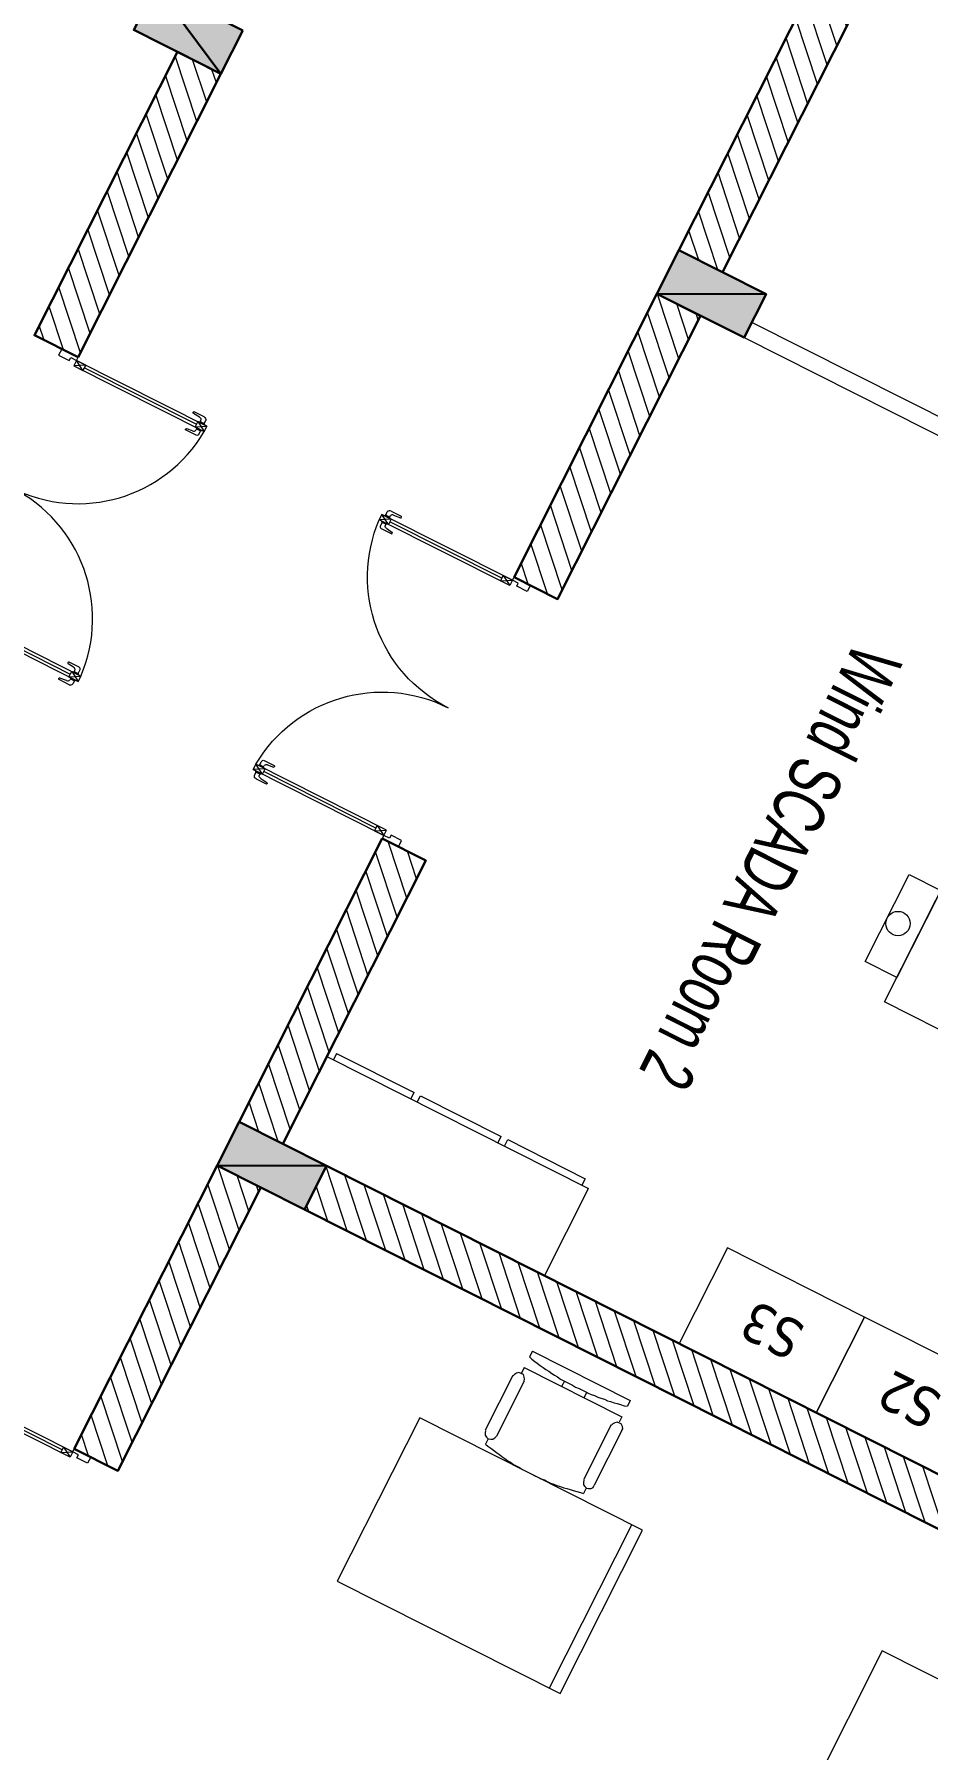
# Model space of a CAD drawing. Header units: metres. Extents: x 0 to 547597, y 0 to 1844684.
# Drawn here: x 543406.33 to 543409.99, y 1844533.73 to 1844540.76 of the extents above; entities that cross this region are included whole.
import ezdxf
from ezdxf.enums import TextEntityAlignment as Align

# ---------------------------------------------------------------- set-up
doc = ezdxf.new("R2010")
doc.units = ezdxf.units.M
doc.linetypes.add('CONTINOUS', pattern=[0])
doc.layers.add('0_khong_in', color=5, linetype='Continuous', plot=False)
for name, color, linetype in [('5_Thep', 4, 'Continuous'), ('Noi_that', 7, 'Continuous'), ('TB220kVhientai', 7, 'Continuous'), ('VAT LIEU BTCT', 1, 'Continuous')]:
    doc.layers.add(name, color=color, linetype=linetype)
for name, color, linetype, lineweight in [('A-Door', 35, 'Continuous', 9), ('A-Hatch', 8, 'Continuous', 5), ('A-Sect-Conc', 1, 'Continuous', 30), ('A-Wall', 3, 'Continuous', 30), ('Net 015', 3, 'Continuous', 15), ('Tam HPL', 30, 'Continuous', 15), ('TEXT_Phong', 12, 'Continuous', 20), ('TEXT_tu_bang', 12, 'Continuous', 20)]:
    doc.layers.add(name, color=color, linetype=linetype, lineweight=lineweight)
doc.styles.add('cuong DAC', font='hoatbif.shx', dxfattribs={"width": 0.7})
doc.styles.add('Tahoma-R', font='TAHOMA.TTF')
pattern_1 = [(225, (-1437987.293548927, -764939.3772551655), (44.19417382415921, -44.19417382415923), [])]

# ---------------------------------------------------------------- blocks, each defined once
blk = doc.blocks.new('col200x400')
at = {"layer": 'A-Sect-Conc'}
h = blk.add_hatch(color=256, dxfattribs=at)
h.dxf.hatch_style = 1
h.paths.add_polyline_path([(-100, -200), (100, -200), (100, 200), (-100, 200)])
blk.add_line((-100, 200), (100, -200), dxfattribs=at)
blk.add_lwpolyline([(-100, -200), (100, -200), (100, 200), (-100, 200)], close=True, dxfattribs=at)
blk = doc.blocks.new('CUA DI 1600')
for p, q in [((-0.1976470588238044, 8.616359630497755), (-0.1976470588238044, 8.006754872520105)), ((0.1297931611784406, 8.785350262088969), (-0.0611764705886344, 8.785350262088969)), ((0.1297931611784406, 8.54365616175096), (0.04705882352891422, 8.54365616175096)), ((0.1297931611784406, 8.54365616175096), (0.1297931611784406, 8.785350262088969)), ((0.1882352941174759, 0.9999999999997726), (0.1882352941179306, 8.983235028636727)), ((0.1882352941179306, 8.983235028636727), (0.5176470588233997, 8.983235028636727)), ((0.1882352941179306, 8.983235028636727), (0.5176470588233997, 8.983235028636727)), ((0.1882352941179306, 8.418529146283845), (0.5176470588233997, 8.983235028636727)), ((0.5176470588233997, 8.418529146283845), (0.1882352941179306, 8.983235028636727)), ((0.1882352941179306, 8.983235028636727), (0.1882352941179306, 8.418529146283845)), ((0.5176470588233997, 8.983235028636727), (0.1882352941179306, 8.983235028636727)), ((0.5176470588229449, 0.9999999999997726), (0.5176470588233997, 8.983235028636727)), ((0.5176470588233997, 8.418529146283845), (0.5176470588233997, 8.983235028636727)), ((0.5760891917624349, 8.54365616175096), (0.5760891917624349, 8.785350262088969)), ((0.5760891917624349, 8.785350262088969), (0.7670588235289415, 8.785350262088969)), ((0.5760891917624349, 8.54365616175096), (0.6588235294115066, 8.54365616175096)), ((0.9035294117641115, 8.675183159909693), (0.9035294117641115, 8.065578401932044)), ((15.09647058823134, 8.675183159909693), (15.09647058823134, 8.065578401932044)), ((15.42391080823302, 8.785350262088969), (15.23294117646651, 8.785350262088969)), ((15.42391080823302, 8.54365616175096), (15.34117647058395, 8.54365616175096)), ((15.42391080823302, 8.54365616175096), (15.42391080823302, 8.785350262088969)), ((15.48235294117251, 0.9999999999997726), (15.48235294117205, 8.983235028636727)), ((15.81176470587752, 8.983235028636727), (15.48235294117205, 8.983235028636727)), ((15.81176470587752, 8.983235028636727), (15.48235294117205, 8.983235028636727)), ((15.81176470587752, 8.418529146283845), (15.48235294117205, 8.983235028636727)), ((15.48235294117205, 8.418529146283845), (15.81176470587752, 8.983235028636727)), ((15.48235294117205, 8.983235028636727), (15.81176470587752, 8.983235028636727)), ((15.48235294117205, 8.418529146283845), (15.48235294117205, 8.983235028636727)), ((15.81176470587798, 0.9999999999997726), (15.81176470587752, 8.983235028636727)), ((15.81176470587752, 8.983235028636727), (15.81176470587752, 8.418529146283845)), ((15.87020683881701, 8.54365616175096), (15.87020683881701, 8.785350262088969)), ((15.87020683881701, 8.785350262088969), (16.06117647058409, 8.785350262088969)), ((15.87020683881701, 8.54365616175096), (15.95294117646654, 8.54365616175096)), ((16.19764705881926, 8.616359630497755), (16.19764705881926, 8.006754872520105)), ((-0.0611764705886344, 8.399705616872097), (-0.1013986312068482, 8.006754872520105)), ((0.1882352941179306, 8.418529146283845), (0.5176470588233997, 8.418529146283845)), ((0.1882352941179306, 8.418529146283845), (0.5176470588233997, 8.418529146283845)), ((0.3529411764696988, 1.564705882352428), (0.3529411764701536, 8.418529146283845)), ((0.7670588235289415, 8.399705616872097), (0.8072809841471553, 8.065578401932044)), ((15.23294117646651, 8.399705616872097), (15.1927190158483, 8.065578401932044)), ((15.81176470587752, 8.418529146283845), (15.48235294117205, 8.418529146283845)), ((15.81176470587752, 8.418529146283845), (15.48235294117205, 8.418529146283845)), ((15.64705882352575, 1.564705882352428), (15.6470588235253, 8.418529146283845)), ((16.06117647058409, 8.399705616872097), (16.1013986312023, 8.006754872520105)), ((0.1882352941174759, 1.564705882352428), (0.5176470588229449, 1.564705882352428)), ((0.5176470588229449, 1.564705882352428), (0.1882352941174759, 0.9999999999997726)), ((0.1882352941174759, 1.564705882352428), (0.5176470588229449, 0.9999999999997726)), ((0.1882352941174759, 1.564705882352428), (0.1882352941174759, 0.9999999999997726)), ((0.5176470588229449, 1.564705882352428), (0.1882352941174759, 1.564705882352428)), ((0.1882352941174759, 0.9999999999997726), (0.5176470588229449, 0.9999999999997726)), ((0.1882352941174759, 0.9999999999997726), (0.5176470588229449, 0.9999999999997726)), ((0.5176470588229449, 0.9999999999997726), (0.5176470588229449, 1.564705882352428)), ((15.81176470587798, 1.564705882352428), (15.48235294117251, 1.564705882352428)), ((15.48235294117251, 1.564705882352428), (15.81176470587798, 0.9999999999997726)), ((15.81176470587798, 1.564705882352428), (15.48235294117251, 0.9999999999997726)), ((15.48235294117251, 1.564705882352428), (15.81176470587798, 1.564705882352428)), ((15.48235294117251, 0.9999999999997726), (15.48235294117251, 1.564705882352428)), ((15.81176470587798, 0.9999999999997726), (15.48235294117251, 0.9999999999997726)), ((15.81176470587798, 0.9999999999997726), (15.48235294117251, 0.9999999999997726)), ((15.81176470587798, 1.564705882352428), (15.81176470587798, 0.9999999999997726))]:
    blk.add_line(p, q)
for points in [[(0.3764705882352928, 0.6473049506500956), (0.1882352941179306, 0.6473049506500956), (0.1882352941179306, 0.9999999999997726), (0, 0.9999999999997726), (0, 0), (0.3764705882352928, 0), (0.3764705882352928, 0.6473049506500956)], [(15.62352941176016, 0.6473049506500956), (15.81176470587752, 0.6473049506500956), (15.81176470587752, 0.9999999999997726), (15.99999999999545, 0.9999999999997726), (15.99999999999545, 0), (15.62352941176016, 0), (15.62352941176016, 0.6473049506500956)]]:
    blk.add_lwpolyline(points)
for centre, start, end in [((0, 0.9999999999997726), 0, 86.29003410793025), ((15.99999999999545, 0.9999999999997726), 93.70996589206321, 180)]:
    blk.add_arc(centre, 7.999999999997726, start, end)
at = {"extrusion": (0, 0, -1)}
for centre, major_axis, ratio, start_param, end_param in [((-0.06212952549276451, 8.64652029663489), (0.0958347588620231, 0.1186715514159648), 0.8074430155294595, 3.920032538616322, 5.504745422152189), ((0.09258507890763212, 8.396759414742746), (-0.1087457912071527, 0.1087457912071527), 0.999999999996143, 5.516945650339065, 6.76805069167777), ((0.1812809977054712, 8.769607544455766), (0.03807118640631484, 0.03807118640631484), 0.9999999999868399, 4.223719991697464, 5.627313105824792), ((0.7809718549513036, 8.662974470416202), (0.08709020275287695, 0.08709020275287696), 0.9999999999937104, -0.898603127172852, 0.6861097563777201), ((15.38670272596266, 8.396759414742746), (0.1087457912072112, 0.1087457912072112), 0.9999999999979405, 3.946149323545643, 5.197254364877609), ((15.47539864476005, 8.769607544455766), (0.03807118640631491, 0.03807118640631491), 0.9999999999868383, 4.223719991697465, 5.627313105824792), ((15.47539864476005, 8.559398879384617), (-0.03807118640637285, 0.03807118640637285), 0.999999999985146, 3.797464854937037, 5.201057969071208), ((-0.1495228450153263, 8.006754872520332), (0.03402895792356506, 0.03402895792356507), 0.99999999998347, 0.9576419448588611, 3.926990816995507), ((0.8554051979556334, 8.065578401932044), (-0.03402895792356552, 0.03402895792356551), 0.9999999999834474, 2.356194490184068, 5.325543362320714)]:
    blk.add_ellipse(centre, major_axis=major_axis, ratio=ratio, start_param=start_param, end_param=end_param, dxfattribs=at)
at = {"extrusion": (0, 0, -0.9999999999999998)}
blk.add_ellipse((0.1812809977054712, 8.559398879384617), major_axis=(-0.03807118640637282, 0.03807118640637282), ratio=0.9999999999851483, start_param=3.797464854937037, end_param=5.201057969071208, dxfattribs=at)
for centre, major_axis, ratio, start_param, end_param in [((0.5246013552354043, 8.769607544455766), (-0.03807118640631491, 0.03807118640631491), 0.9999999999868383, 4.223719991697465, 5.627313105824792), ((0.5246013552354043, 8.559398879384617), (0.03807118640637285, 0.03807118640637285), 0.999999999985146, 3.797464854937037, 5.201057969071208), ((0.6132972740327887, 8.396759414742746), (-0.1087457912072112, 0.1087457912072112), 0.9999999999979405, 3.946149323545643, 5.197254364877609), ((15.21902814504415, 8.662974470416202), (-0.08709020275287695, 0.08709020275287696), 0.9999999999937104, -0.898603127172852, 0.6861097563777201), ((15.81871900228998, 8.769607544455766), (-0.03807118640631484, 0.03807118640631484), 0.9999999999868399, 4.223719991697464, 5.627313105824792), ((15.81871900228998, 8.559398879384617), (0.03807118640637282, 0.03807118640637282), 0.9999999999851483, 3.797464854937037, 5.201057969071208), ((15.90741492108782, 8.396759414742746), (0.1087457912071527, 0.1087457912071527), 0.999999999996143, 5.516945650339065, 6.76805069167777), ((16.06212952548822, 8.64652029663489), (-0.0958347588620231, 0.1186715514159648), 0.8074430155294595, 3.920032538616322, 5.504745422152189), ((15.14459480203982, 8.065578401932044), (0.03402895792356552, 0.03402895792356551), 0.9999999999834474, 2.356194490184068, 5.325543362320714), ((16.14952284501078, 8.006754872520332), (-0.03402895792356506, 0.03402895792356507), 0.99999999998347, 0.9576419448588611, 3.926990816995507)]:
    blk.add_ellipse(centre, major_axis=major_axis, ratio=ratio, start_param=start_param, end_param=end_param)
blk = doc.blocks.new('A$C79DB7857')
at = {"layer": 'Noi_that', "color": 8, "lineweight": 20, "ltscale": 0.5}
for p, q in [((-1610.373995823786, 1804.850130796316), (-2360.529759060591, 1804.850130796316)), ((-2360.529759060591, 1804.850130796316), (-2360.529759060591, 783.043277224293)), ((-1610.373995823786, 783.043277224293), (-1610.373995823786, 1804.850130796316)), ((-410.3739958230872, 1804.850130796316), (339.7817674137186, 1804.850130796316)), ((-410.3739958230872, 783.043277224293), (-410.3739958230872, 1804.850130796316)), ((339.7817674137186, 1804.850130796316), (339.7817674137186, 783.043277224293)), ((-2360.529759060591, 1755.005894038361), (-1610.373995823786, 1755.005894038361)), ((339.7817674137186, 1755.005894038361), (-410.3739958230872, 1755.005894038361)), ((-2811.620101738721, 1520.737981266342), (-2786.697983359685, 1520.737981266342)), ((-2811.620101738721, 1072.139850431355), (-2811.620101738721, 1520.737981266342)), ((-2781.713559682481, 1508.276922066347), (-2786.697983359685, 1520.737981266342)), ((-2779.221347844694, 1493.323651048937), (-2781.713559682481, 1508.276922066347)), ((-2776.729136007139, 1478.370380017208), (-2779.221347844694, 1493.323651048937)), ((-2774.236924169352, 1465.909320831299), (-2776.729136007139, 1478.370380017208)), ((-2736.853746599285, 1072.139850431355), (-2736.853746599285, 1520.737981266342)), ((-2736.853746599285, 1520.737981266342), (-2711.931628219318, 1520.737981266342)), ((-2701.962780866772, 1540.675675975275), (-2709.439416380832, 1530.70682862075)), ((-2709.439416380832, 1530.70682862075), (-2709.439416380832, 1523.230193112162)), ((-2709.439416380832, 1523.230193112162), (-2709.439416380832, 1513.261345757637)), ((-2709.439416380832, 1513.261345757637), (-2701.962780866772, 1505.784710234846)), ((-2694.486145352712, 1545.660099652363), (-2701.962780866772, 1540.675675975275)), ((-2701.962780866772, 1505.784710234846), (-2694.486145352712, 1500.800286557525)), ((-2687.009509839583, 1545.660099652363), (-2694.486145352712, 1545.660099652363)), ((-2694.486145352712, 1500.800286557525), (-2687.009509839583, 1498.308074726025)), ((-2687.009509839583, 1545.660099652363), (-2435.296114200959, 1545.660099652363)), ((-2687.009509839583, 1495.815862880321), (-2435.296114200959, 1495.815862880321)), ((-2425.327266849112, 1545.660099652363), (-2435.296114200959, 1545.660099652363)), ((-2435.296114200959, 1498.308074726025), (-2425.327266849112, 1500.800286557525)), ((-2417.850631335285, 1540.675675975275), (-2425.327266849112, 1545.660099652363)), ((-2425.327266849112, 1500.800286557525), (-2417.850631335285, 1505.784710234846)), ((-2412.86620765971, 1530.70682862075), (-2417.850631335285, 1540.675675975275)), ((-2417.850631335285, 1505.784710234846), (-2412.86620765971, 1513.261345757637)), ((-2410.373995821225, 1523.230193112162), (-2412.86620765971, 1530.70682862075)), ((-2412.86620765971, 1513.261345757637), (-2410.373995821225, 1523.230193112162)), ((-2410.373995821225, 1520.737981266342), (-2385.451877441257, 1520.737981266342)), ((-2382.959665602772, 1508.276922066347), (-2385.451877441257, 1520.737981266342)), ((-2380.467453764984, 1493.323651048937), (-2382.959665602772, 1508.276922066347)), ((-2377.975241927197, 1478.370380017208), (-2380.467453764984, 1493.323651048937)), ((-2375.483030088712, 1465.909320831299), (-2377.975241927197, 1478.370380017208)), ((354.7350384418387, 1465.909320831299), (357.2272502803244, 1478.370380017208)), ((357.2272502803244, 1478.370380017208), (359.7194621181116, 1493.323651048937)), ((359.7194621181116, 1493.323651048937), (362.2116739558987, 1508.276922066347)), ((362.2116739558987, 1508.276922066347), (364.7038857943844, 1520.737981266342)), ((389.6260041743517, 1520.737981266342), (364.7038857943844, 1520.737981266342)), ((389.6260041743517, 1523.230193112162), (392.1182160128374, 1530.70682862075)), ((392.1182160128374, 1513.261345757637), (389.6260041743517, 1523.230193112162)), ((392.1182160128374, 1530.70682862075), (397.1026396881789, 1540.675675975275)), ((397.1026396881789, 1505.784710234846), (392.1182160128374, 1513.261345757637)), ((397.1026396881789, 1540.675675975275), (404.5792752022389, 1545.660099652363)), ((404.5792752022389, 1500.800286557525), (397.1026396881789, 1505.784710234846)), ((404.5792752022389, 1545.660099652363), (414.5481225540861, 1545.660099652363)), ((414.5481225540861, 1498.308074726025), (404.5792752022389, 1500.800286557525)), ((666.2615181927104, 1545.660099652363), (414.5481225540861, 1545.660099652363)), ((666.2615181927104, 1495.815862880321), (414.5481225540861, 1495.815862880321)), ((666.2615181927104, 1545.660099652363), (673.7381537058391, 1545.660099652363)), ((673.7381537058391, 1500.800286557525), (666.2615181927104, 1498.308074726025)), ((673.7381537058391, 1545.660099652363), (681.2147892198991, 1540.675675975275)), ((681.2147892198991, 1505.784710234846), (673.7381537058391, 1500.800286557525)), ((681.2147892198991, 1540.675675975275), (688.6914247339591, 1530.70682862075)), ((688.6914247339591, 1513.261345757637), (681.2147892198991, 1505.784710234846)), ((688.6914247339591, 1530.70682862075), (688.6914247339591, 1523.230193112162)), ((688.6914247339591, 1523.230193112162), (688.6914247339591, 1513.261345757637)), ((716.1057549524121, 1520.737981266342), (691.1836365724448, 1520.737981266342)), ((716.1057549524121, 1072.139850431355), (716.1057549524121, 1520.737981266342)), ((753.4889325224794, 1465.909320831299), (755.9811443602666, 1478.370380017208)), ((755.9811443602666, 1478.370380017208), (758.4733561980538, 1493.323651048937)), ((758.4733561980538, 1493.323651048937), (760.9655680356082, 1508.276922066347)), ((760.9655680356082, 1508.276922066347), (765.9499917128123, 1520.737981266342)), ((790.8721100918483, 1520.737981266342), (765.9499917128123, 1520.737981266342)), ((790.8721100918483, 1072.139850431355), (790.8721100918483, 1520.737981266342)), ((-2771.744712330867, 1450.956049814005), (-2774.236924169352, 1465.909320831299)), ((-2769.252500493079, 1438.494990613894), (-2771.744712330867, 1450.956049814005)), ((-2769.252500493079, 1423.541719582165), (-2769.252500493079, 1438.494990613894)), ((-2766.760288655292, 1408.588448564755), (-2769.252500493079, 1423.541719582165)), ((-2764.268076816807, 1396.127389378846), (-2766.760288655292, 1408.588448564755)), ((-2372.990818251856, 1450.956049814005), (-2375.483030088712, 1465.909320831299)), ((-2370.498606413137, 1438.494990613894), (-2372.990818251856, 1450.956049814005)), ((-2368.006394574651, 1423.541719582165), (-2370.498606413137, 1438.494990613894)), ((-2365.514182736864, 1408.588448564755), (-2368.006394574651, 1423.541719582165)), ((-2365.514182736864, 1396.127389378846), (-2365.514182736864, 1408.588448564755)), ((344.7661910899915, 1408.588448564755), (347.2584029277787, 1423.541719582165)), ((344.7661910899915, 1396.127389378846), (344.7661910899915, 1408.588448564755)), ((347.2584029277787, 1423.541719582165), (349.7506147664972, 1438.494990613894)), ((349.7506147664972, 1438.494990613894), (352.2428266049828, 1450.956049814005)), ((352.2428266049828, 1450.956049814005), (354.7350384418387, 1465.909320831299)), ((743.5200851699337, 1396.127389378846), (746.0122970084194, 1408.588448564755)), ((746.0122970084194, 1408.588448564755), (748.5045088462066, 1423.541719582165)), ((748.5045088462066, 1438.494990613894), (750.9967206839938, 1450.956049814005)), ((748.5045088462066, 1423.541719582165), (748.5045088462066, 1438.494990613894)), ((750.9967206839938, 1450.956049814005), (753.4889325224794, 1465.909320831299)), ((-2764.268076816807, 1381.174118332914), (-2764.268076816807, 1396.127389378846)), ((-2761.775864979019, 1366.220847315621), (-2764.268076816807, 1381.174118332914)), ((-2761.775864979019, 1353.759788115392), (-2761.775864979019, 1366.220847315621)), ((-2761.775864979019, 1338.806517097983), (-2761.775864979019, 1353.759788115392)), ((-2761.775864979019, 1346.283152606688), (-2736.853746599285, 1346.283152606688)), ((-2761.775864979019, 1323.85324606637), (-2761.775864979019, 1338.806517097983)), ((-2363.02197089931, 1381.174118332914), (-2365.514182736864, 1396.127389378846)), ((-2363.02197089931, 1366.220847315621), (-2363.02197089931, 1381.174118332914)), ((-2363.02197089931, 1353.759788115392), (-2363.02197089931, 1366.220847315621)), ((-2360.529759060591, 1338.806517097983), (-2363.02197089931, 1353.759788115392)), ((-2360.529759060591, 1323.85324606637), (-2360.529759060591, 1338.806517097983)), ((339.7817674137186, 1338.806517097983), (342.2739792522043, 1353.759788115392)), ((339.7817674137186, 1323.85324606637), (339.7817674137186, 1338.806517097983)), ((342.2739792522043, 1381.174118332914), (344.7661910899915, 1396.127389378846)), ((342.2739792522043, 1366.220847315621), (342.2739792522043, 1381.174118332914)), ((342.2739792522043, 1353.759788115392), (342.2739792522043, 1366.220847315621)), ((741.0278733321466, 1346.283152606688), (716.1057549524121, 1346.283152606688)), ((741.0278733321466, 1366.220847315621), (743.5200851699337, 1381.174118332914)), ((741.0278733321466, 1353.759788115392), (741.0278733321466, 1366.220847315621)), ((741.0278733321466, 1338.806517097983), (741.0278733321466, 1353.759788115392)), ((741.0278733321466, 1323.85324606637), (741.0278733321466, 1338.806517097983)), ((743.5200851699337, 1381.174118332914), (743.5200851699337, 1396.127389378846)), ((-2761.775864979019, 1311.392186866258), (-2761.775864979019, 1323.85324606637)), ((-2759.283653141232, 1296.438915848965), (-2761.775864979019, 1311.392186866258)), ((-2761.775864979019, 1281.485644817352), (-2759.283653141232, 1296.438915848965)), ((-2761.775864979019, 1269.024585631327), (-2761.775864979019, 1281.485644817352)), ((-2761.775864979019, 1254.071314599714), (-2761.775864979019, 1269.024585631327)), ((-2360.529759060591, 1311.392186866258), (-2360.529759060591, 1323.85324606637)), ((-2360.529759060591, 1296.438915848965), (-2360.529759060591, 1311.392186866258)), ((-2360.529759060591, 1281.485644817352), (-2360.529759060591, 1296.438915848965)), ((-2360.529759060591, 1269.024585631327), (-2360.529759060591, 1281.485644817352)), ((-2360.529759060591, 1254.071314599714), (-2360.529759060591, 1269.024585631327)), ((339.7817674137186, 1311.392186866258), (339.7817674137186, 1323.85324606637)), ((339.7817674137186, 1296.438915848965), (339.7817674137186, 1311.392186866258)), ((339.7817674137186, 1281.485644817352), (339.7817674137186, 1296.438915848965)), ((339.7817674137186, 1269.024585631327), (339.7817674137186, 1281.485644817352)), ((339.7817674137186, 1254.071314599714), (339.7817674137186, 1269.024585631327)), ((738.5356614943594, 1296.438915848965), (741.0278733321466, 1311.392186866258)), ((741.0278733321466, 1281.485644817352), (738.5356614943594, 1296.438915848965)), ((741.0278733321466, 1311.392186866258), (741.0278733321466, 1323.85324606637)), ((741.0278733321466, 1269.024585631327), (741.0278733321466, 1281.485644817352)), ((741.0278733321466, 1254.071314599714), (741.0278733321466, 1269.024585631327)), ((-2766.760288655292, 1184.289383132942), (-2764.268076816807, 1196.75044233317)), ((-2764.268076816807, 1211.703713364783), (-2761.775864979019, 1226.656984382309)), ((-2764.268076816807, 1196.75044233317), (-2764.268076816807, 1211.703713364783)), ((-2761.775864979019, 1239.118043568102), (-2761.775864979019, 1254.071314599714)), ((-2761.775864979019, 1244.102467245422), (-2736.853746599285, 1244.102467245422)), ((-2761.775864979019, 1226.656984382309), (-2761.775864979019, 1239.118043568102)), ((-2365.514182736864, 1196.75044233317), (-2363.02197089931, 1211.703713364783)), ((-2365.514182736864, 1184.289383132942), (-2365.514182736864, 1196.75044233317)), ((-2363.02197089931, 1239.118043568102), (-2360.529759060591, 1254.071314599714)), ((-2363.02197089931, 1226.656984382309), (-2363.02197089931, 1239.118043568102)), ((-2363.02197089931, 1211.703713364783), (-2363.02197089931, 1226.656984382309)), ((342.2739792522043, 1239.118043568102), (339.7817674137186, 1254.071314599714)), ((342.2739792522043, 1226.656984382309), (342.2739792522043, 1239.118043568102)), ((342.2739792522043, 1211.703713364783), (342.2739792522043, 1226.656984382309)), ((344.7661910899915, 1196.75044233317), (342.2739792522043, 1211.703713364783)), ((344.7661910899915, 1184.289383132942), (344.7661910899915, 1196.75044233317)), ((741.0278733321466, 1244.102467245422), (716.1057549524121, 1244.102467245422)), ((741.0278733321466, 1239.118043568102), (741.0278733321466, 1254.071314599714)), ((741.0278733321466, 1226.656984382309), (741.0278733321466, 1239.118043568102)), ((743.5200851699337, 1211.703713364783), (741.0278733321466, 1226.656984382309)), ((743.5200851699337, 1196.75044233317), (743.5200851699337, 1211.703713364783)), ((746.0122970084194, 1184.289383132942), (743.5200851699337, 1196.75044233317)), ((-2776.729136007139, 1112.015239834785), (-2774.236924169352, 1126.968510852195)), ((-2774.236924169352, 1126.968510852195), (-2771.744712330867, 1141.921781898011)), ((-2771.744712330867, 1141.921781898011), (-2769.252500493079, 1154.38284108392)), ((-2769.252500493079, 1169.336112101329), (-2766.760288655292, 1184.289383132942)), ((-2769.252500493079, 1154.38284108392), (-2769.252500493079, 1169.336112101329)), ((-2377.975241927197, 1112.015239834785), (-2375.483030088712, 1126.968510852195)), ((-2375.483030088712, 1126.968510852195), (-2372.990818251856, 1141.921781898011)), ((-2372.990818251856, 1141.921781898011), (-2370.498606413137, 1154.38284108392)), ((-2370.498606413137, 1154.38284108392), (-2368.006394574651, 1169.336112101329)), ((-2368.006394574651, 1169.336112101329), (-2365.514182736864, 1184.289383132942)), ((347.2584029277787, 1169.336112101329), (344.7661910899915, 1184.289383132942)), ((349.7506147664972, 1154.38284108392), (347.2584029277787, 1169.336112101329)), ((352.2428266049828, 1141.921781898011), (349.7506147664972, 1154.38284108392)), ((354.7350384418387, 1126.968510852195), (352.2428266049828, 1141.921781898011)), ((357.2272502803244, 1112.015239834785), (354.7350384418387, 1126.968510852195)), ((748.5045088462066, 1169.336112101329), (746.0122970084194, 1184.289383132942)), ((748.5045088462066, 1154.38284108392), (748.5045088462066, 1169.336112101329)), ((750.9967206839938, 1141.921781898011), (748.5045088462066, 1154.38284108392)), ((753.4889325224794, 1126.968510852195), (750.9967206839938, 1141.921781898011)), ((755.9811443602666, 1112.015239834785), (753.4889325224794, 1126.968510852195)), ((-2811.620101738721, 1072.139850431355), (-2786.697983359685, 1072.139850431355)), ((-2786.697983359685, 1072.139850431355), (-2781.713559682481, 1084.600909617264)), ((-2781.713559682481, 1084.600909617264), (-2779.221347844694, 1099.554180648876)), ((-2779.221347844694, 1099.554180648876), (-2776.729136007139, 1112.015239834785)), ((-2736.853746599285, 1072.139850431355), (-2711.931628219318, 1072.139850431355)), ((-2701.962780866772, 1089.585333294468), (-2709.439416380832, 1082.108697785763)), ((-2709.439416380832, 1082.108697785763), (-2709.439416380832, 1072.139850431355)), ((-2709.439416380832, 1072.139850431355), (-2709.439416380832, 1062.171003062744)), ((-2709.439416380832, 1062.171003062744), (-2701.962780866772, 1054.694367554039)), ((-2694.486145352712, 1094.569756971672), (-2701.962780866772, 1089.585333294468)), ((-2701.962780866772, 1054.694367554039), (-2694.486145352712, 1049.709943876835)), ((-2687.009509839583, 1097.061968803173), (-2694.486145352712, 1094.569756971672)), ((-2687.009509839583, 1097.061968803173), (-2435.296114200959, 1097.061968803173)), ((-2425.327266849112, 1094.569756971672), (-2435.296114200959, 1097.061968803173)), ((-2417.850631335285, 1089.585333294468), (-2425.327266849112, 1094.569756971672)), ((-2425.327266849112, 1049.709943876835), (-2417.850631335285, 1054.694367554039)), ((-2412.86620765971, 1082.108697785763), (-2417.850631335285, 1089.585333294468)), ((-2417.850631335285, 1054.694367554039), (-2412.86620765971, 1062.171003062744)), ((-2410.373995821225, 1072.139850431355), (-2412.86620765971, 1082.108697785763)), ((-2412.86620765971, 1062.171003062744), (-2410.373995821225, 1072.139850431355)), ((-2410.373995821225, 1072.139850431355), (-2385.451877441257, 1072.139850431355)), ((-2385.451877441257, 1072.139850431355), (-2382.959665602772, 1084.600909617264)), ((-2382.959665602772, 1084.600909617264), (-2380.467453764984, 1099.554180648876)), ((-2380.467453764984, 1099.554180648876), (-2377.975241927197, 1112.015239834785)), ((359.7194621181116, 1099.554180648876), (357.2272502803244, 1112.015239834785)), ((362.2116739558987, 1084.600909617264), (359.7194621181116, 1099.554180648876)), ((364.7038857943844, 1072.139850431355), (362.2116739558987, 1084.600909617264)), ((389.6260041743517, 1072.139850431355), (364.7038857943844, 1072.139850431355)), ((389.6260041743517, 1072.139850431355), (392.1182160128374, 1082.108697785763)), ((392.1182160128374, 1062.171003062744), (389.6260041743517, 1072.139850431355)), ((392.1182160128374, 1082.108697785763), (397.1026396881789, 1089.585333294468)), ((397.1026396881789, 1054.694367554039), (392.1182160128374, 1062.171003062744)), ((397.1026396881789, 1089.585333294468), (404.5792752022389, 1094.569756971672)), ((404.5792752022389, 1049.709943876835), (397.1026396881789, 1054.694367554039)), ((404.5792752022389, 1094.569756971672), (414.5481225540861, 1097.061968803173)), ((666.2615181927104, 1097.061968803173), (414.5481225540861, 1097.061968803173)), ((666.2615181927104, 1097.061968803173), (673.7381537058391, 1094.569756971672)), ((673.7381537058391, 1094.569756971672), (681.2147892198991, 1089.585333294468)), ((681.2147892198991, 1054.694367554039), (673.7381537058391, 1049.709943876835)), ((681.2147892198991, 1089.585333294468), (688.6914247339591, 1082.108697785763)), ((688.6914247339591, 1062.171003062744), (681.2147892198991, 1054.694367554039)), ((688.6914247339591, 1082.108697785763), (688.6914247339591, 1072.139850431355)), ((688.6914247339591, 1072.139850431355), (688.6914247339591, 1062.171003062744)), ((716.1057549524121, 1072.139850431355), (691.1836365724448, 1072.139850431355)), ((758.4733561980538, 1099.554180648876), (755.9811443602666, 1112.015239834785)), ((760.9655680356082, 1084.600909617264), (758.4733561980538, 1099.554180648876)), ((765.9499917128123, 1072.139850431355), (760.9655680356082, 1084.600909617264)), ((790.8721100918483, 1072.139850431355), (765.9499917128123, 1072.139850431355)), ((-2694.486145352712, 1049.709943876835), (-2687.009509839583, 1047.217732045334)), ((-2687.009509839583, 1044.725520213833), (-2435.296114200959, 1044.725520213833)), ((-2435.296114200959, 1047.217732045334), (-2425.327266849112, 1049.709943876835)), ((414.5481225540861, 1047.217732045334), (404.5792752022389, 1049.709943876835)), ((666.2615181927104, 1044.725520213833), (414.5481225540861, 1044.725520213833)), ((673.7381537058391, 1049.709943876835), (666.2615181927104, 1047.217732045334)), ((-2360.529759060591, 783.043277224293), (-1610.373995823786, 783.043277224293)), ((339.7817674137186, 783.043277224293), (-410.3739958230872, 783.043277224293)), ((-1610.373995823786, -316.956722775707), (-2360.529759060591, -316.956722775707)), ((-2360.529759060591, -316.956722775707), (-2360.529759060591, -1338.76357634773)), ((-1610.373995823786, -1338.76357634773), (-1610.373995823786, -316.956722775707)), ((-410.3739958230872, -316.956722775707), (339.7817674137186, -316.956722775707)), ((-410.3739958230872, -1338.76357634773), (-410.3739958230872, -316.956722775707)), ((339.7817674137186, -316.956722775707), (339.7817674137186, -1338.76357634773)), ((-2360.529759060591, -366.8009595336625), (-1610.373995823786, -366.8009595336625)), ((339.7817674137186, -366.8009595336625), (-410.3739958230872, -366.8009595336625)), ((-2811.620101738721, -601.068872305681), (-2786.697983359685, -601.068872305681)), ((-2811.620101738721, -1049.667003140668), (-2811.620101738721, -601.068872305681)), ((-2781.713559682481, -613.5299315056764), (-2786.697983359685, -601.068872305681)), ((-2779.221347844694, -628.4832025230862), (-2781.713559682481, -613.5299315056764)), ((-2776.729136007139, -643.4364735548152), (-2779.221347844694, -628.4832025230862)), ((-2736.853746599285, -1049.667003140668), (-2736.853746599285, -601.068872305681)), ((-2736.853746599285, -601.068872305681), (-2711.931628219318, -601.068872305681)), ((-2701.962780866772, -581.1311775967479), (-2709.439416380832, -591.1000249512726)), ((-2709.439416380832, -591.1000249512726), (-2709.439416380832, -598.5766604598612)), ((-2709.439416380832, -598.5766604598612), (-2709.439416380832, -608.5455078143859)), ((-2709.439416380832, -608.5455078143859), (-2701.962780866772, -616.0221433371771)), ((-2694.486145352712, -576.1467539196601), (-2701.962780866772, -581.1311775967479)), ((-2701.962780866772, -616.0221433371771), (-2694.486145352712, -621.0065670144977)), ((-2687.009509839583, -576.1467539196601), (-2694.486145352712, -576.1467539196601)), ((-2694.486145352712, -621.0065670144977), (-2687.009509839583, -623.4987788459985)), ((-2687.009509839583, -576.1467539196601), (-2435.296114200959, -576.1467539196601)), ((-2687.009509839583, -625.9909906917019), (-2435.296114200959, -625.9909906917019)), ((-2425.327266849112, -576.1467539196601), (-2435.296114200959, -576.1467539196601)), ((-2435.296114200959, -623.4987788459985), (-2425.327266849112, -621.0065670144977)), ((-2417.850631335285, -581.1311775967479), (-2425.327266849112, -576.1467539196601)), ((-2425.327266849112, -621.0065670144977), (-2417.850631335285, -616.0221433371771)), ((-2412.86620765971, -591.1000249512726), (-2417.850631335285, -581.1311775967479)), ((-2417.850631335285, -616.0221433371771), (-2412.86620765971, -608.5455078143859)), ((-2410.373995821225, -598.5766604598612), (-2412.86620765971, -591.1000249512726)), ((-2412.86620765971, -608.5455078143859), (-2410.373995821225, -598.5766604598612)), ((-2410.373995821225, -601.068872305681), (-2385.451877441257, -601.068872305681)), ((-2382.959665602772, -613.5299315056764), (-2385.451877441257, -601.068872305681)), ((-2380.467453764984, -628.4832025230862), (-2382.959665602772, -613.5299315056764)), ((-2377.975241927197, -643.4364735548152), (-2380.467453764984, -628.4832025230862)), ((357.2272502803244, -643.4364735548152), (359.7194621181116, -628.4832025230862)), ((359.7194621181116, -628.4832025230862), (362.2116739558987, -613.5299315056764)), ((362.2116739558987, -613.5299315056764), (364.7038857943844, -601.068872305681)), ((389.6260041743517, -601.068872305681), (364.7038857943844, -601.068872305681)), ((389.6260041743517, -598.5766604598612), (392.1182160128374, -591.1000249512726)), ((392.1182160128374, -608.5455078143859), (389.6260041743517, -598.5766604598612)), ((392.1182160128374, -591.1000249512726), (397.1026396881789, -581.1311775967479)), ((397.1026396881789, -616.0221433371771), (392.1182160128374, -608.5455078143859)), ((397.1026396881789, -581.1311775967479), (404.5792752022389, -576.1467539196601)), ((404.5792752022389, -621.0065670144977), (397.1026396881789, -616.0221433371771)), ((404.5792752022389, -576.1467539196601), (414.5481225540861, -576.1467539196601)), ((414.5481225540861, -623.4987788459985), (404.5792752022389, -621.0065670144977)), ((666.2615181927104, -576.1467539196601), (414.5481225540861, -576.1467539196601)), ((666.2615181927104, -625.9909906917019), (414.5481225540861, -625.9909906917019)), ((666.2615181927104, -576.1467539196601), (673.7381537058391, -576.1467539196601)), ((673.7381537058391, -621.0065670144977), (666.2615181927104, -623.4987788459985)), ((673.7381537058391, -576.1467539196601), (681.2147892198991, -581.1311775967479)), ((681.2147892198991, -616.0221433371771), (673.7381537058391, -621.0065670144977)), ((681.2147892198991, -581.1311775967479), (688.6914247339591, -591.1000249512726)), ((688.6914247339591, -608.5455078143859), (681.2147892198991, -616.0221433371771)), ((688.6914247339591, -591.1000249512726), (688.6914247339591, -598.5766604598612)), ((688.6914247339591, -598.5766604598612), (688.6914247339591, -608.5455078143859)), ((716.1057549524121, -601.068872305681), (691.1836365724448, -601.068872305681)), ((716.1057549524121, -1049.667003140668), (716.1057549524121, -601.068872305681)), ((755.9811443602666, -643.4364735548152), (758.4733561980538, -628.4832025230862)), ((758.4733561980538, -628.4832025230862), (760.9655680356082, -613.5299315056764)), ((760.9655680356082, -613.5299315056764), (765.9499917128123, -601.068872305681)), ((790.8721100918483, -601.068872305681), (765.9499917128123, -601.068872305681)), ((790.8721100918483, -1049.667003140668), (790.8721100918483, -601.068872305681)), ((-2774.236924169352, -655.8975327407243), (-2776.729136007139, -643.4364735548152)), ((-2771.744712330867, -670.8508037580177), (-2774.236924169352, -655.8975327407243)), ((-2769.252500493079, -683.3118629581295), (-2771.744712330867, -670.8508037580177)), ((-2769.252500493079, -698.2651339898584), (-2769.252500493079, -683.3118629581295)), ((-2766.760288655292, -713.2184050072683), (-2769.252500493079, -698.2651339898584)), ((-2375.483030088712, -655.8975327407243), (-2377.975241927197, -643.4364735548152)), ((-2372.990818251856, -670.8508037580177), (-2375.483030088712, -655.8975327407243)), ((-2370.498606413137, -683.3118629581295), (-2372.990818251856, -670.8508037580177)), ((-2368.006394574651, -698.2651339898584), (-2370.498606413137, -683.3118629581295)), ((-2365.514182736864, -713.2184050072683), (-2368.006394574651, -698.2651339898584)), ((344.7661910899915, -713.2184050072683), (347.2584029277787, -698.2651339898584)), ((347.2584029277787, -698.2651339898584), (349.7506147664972, -683.3118629581295)), ((349.7506147664972, -683.3118629581295), (352.2428266049828, -670.8508037580177)), ((352.2428266049828, -670.8508037580177), (354.7350384418387, -655.8975327407243)), ((354.7350384418387, -655.8975327407243), (357.2272502803244, -643.4364735548152)), ((746.0122970084194, -713.2184050072683), (748.5045088462066, -698.2651339898584)), ((748.5045088462066, -683.3118629581295), (750.9967206839938, -670.8508037580177)), ((748.5045088462066, -698.2651339898584), (748.5045088462066, -683.3118629581295)), ((750.9967206839938, -670.8508037580177), (753.4889325224794, -655.8975327407243)), ((753.4889325224794, -655.8975327407243), (755.9811443602666, -643.4364735548152)), ((-2764.268076816807, -725.6794641931774), (-2766.760288655292, -713.2184050072683)), ((-2764.268076816807, -740.632735239109), (-2764.268076816807, -725.6794641931774)), ((-2761.775864979019, -755.5860062564025), (-2764.268076816807, -740.632735239109)), ((-2761.775864979019, -768.0470654566307), (-2761.775864979019, -755.5860062564025)), ((-2761.775864979019, -783.0003364740405), (-2761.775864979019, -768.0470654566307)), ((-2365.514182736864, -725.6794641931774), (-2365.514182736864, -713.2184050072683)), ((-2363.02197089931, -740.632735239109), (-2365.514182736864, -725.6794641931774)), ((-2363.02197089931, -755.5860062564025), (-2363.02197089931, -740.632735239109)), ((-2363.02197089931, -768.0470654566307), (-2363.02197089931, -755.5860062564025)), ((-2360.529759060591, -783.0003364740405), (-2363.02197089931, -768.0470654566307)), ((339.7817674137186, -783.0003364740405), (342.2739792522043, -768.0470654566307)), ((342.2739792522043, -740.632735239109), (344.7661910899915, -725.6794641931774)), ((342.2739792522043, -755.5860062564025), (342.2739792522043, -740.632735239109)), ((342.2739792522043, -768.0470654566307), (342.2739792522043, -755.5860062564025)), ((344.7661910899915, -725.6794641931774), (344.7661910899915, -713.2184050072683)), ((741.0278733321466, -755.5860062564025), (743.5200851699337, -740.632735239109)), ((741.0278733321466, -768.0470654566307), (741.0278733321466, -755.5860062564025)), ((741.0278733321466, -783.0003364740405), (741.0278733321466, -768.0470654566307)), ((743.5200851699337, -725.6794641931774), (746.0122970084194, -713.2184050072683)), ((743.5200851699337, -740.632735239109), (743.5200851699337, -725.6794641931774)), ((-2761.775864979019, -775.5237009653356), (-2736.853746599285, -775.5237009653356)), ((-2761.775864979019, -797.953607505653), (-2761.775864979019, -783.0003364740405)), ((-2761.775864979019, -810.4146667057648), (-2761.775864979019, -797.953607505653)), ((-2759.283653141232, -825.3679377230583), (-2761.775864979019, -810.4146667057648)), ((-2761.775864979019, -840.3212087546708), (-2759.283653141232, -825.3679377230583)), ((-2761.775864979019, -852.7822679406963), (-2761.775864979019, -840.3212087546708)), ((-2360.529759060591, -797.953607505653), (-2360.529759060591, -783.0003364740405)), ((-2360.529759060591, -810.4146667057648), (-2360.529759060591, -797.953607505653)), ((-2360.529759060591, -825.3679377230583), (-2360.529759060591, -810.4146667057648)), ((-2360.529759060591, -840.3212087546708), (-2360.529759060591, -825.3679377230583)), ((-2360.529759060591, -852.7822679406963), (-2360.529759060591, -840.3212087546708)), ((339.7817674137186, -797.953607505653), (339.7817674137186, -783.0003364740405)), ((339.7817674137186, -810.4146667057648), (339.7817674137186, -797.953607505653)), ((339.7817674137186, -825.3679377230583), (339.7817674137186, -810.4146667057648)), ((339.7817674137186, -840.3212087546708), (339.7817674137186, -825.3679377230583)), ((339.7817674137186, -852.7822679406963), (339.7817674137186, -840.3212087546708)), ((741.0278733321466, -775.5237009653356), (716.1057549524121, -775.5237009653356)), ((738.5356614943594, -825.3679377230583), (741.0278733321466, -810.4146667057648)), ((741.0278733321466, -840.3212087546708), (738.5356614943594, -825.3679377230583)), ((741.0278733321466, -797.953607505653), (741.0278733321466, -783.0003364740405)), ((741.0278733321466, -810.4146667057648), (741.0278733321466, -797.953607505653)), ((741.0278733321466, -852.7822679406963), (741.0278733321466, -840.3212087546708)), ((-2764.268076816807, -910.1031402072404), (-2761.775864979019, -895.1498691897141)), ((-2764.268076816807, -925.0564112388529), (-2764.268076816807, -910.1031402072404)), ((-2761.775864979019, -867.7355389723089), (-2761.775864979019, -852.7822679406963)), ((-2761.775864979019, -882.6888100039214), (-2761.775864979019, -867.7355389723089)), ((-2761.775864979019, -877.7043863266008), (-2736.853746599285, -877.7043863266008)), ((-2761.775864979019, -895.1498691897141), (-2761.775864979019, -882.6888100039214)), ((-2365.514182736864, -925.0564112388529), (-2363.02197089931, -910.1031402072404)), ((-2363.02197089931, -882.6888100039214), (-2360.529759060591, -867.7355389723089)), ((-2363.02197089931, -895.1498691897141), (-2363.02197089931, -882.6888100039214)), ((-2363.02197089931, -910.1031402072404), (-2363.02197089931, -895.1498691897141)), ((-2360.529759060591, -867.7355389723089), (-2360.529759060591, -852.7822679406963)), ((339.7817674137186, -867.7355389723089), (339.7817674137186, -852.7822679406963)), ((342.2739792522043, -882.6888100039214), (339.7817674137186, -867.7355389723089)), ((342.2739792522043, -895.1498691897141), (342.2739792522043, -882.6888100039214)), ((342.2739792522043, -910.1031402072404), (342.2739792522043, -895.1498691897141)), ((344.7661910899915, -925.0564112388529), (342.2739792522043, -910.1031402072404)), ((741.0278733321466, -877.7043863266008), (716.1057549524121, -877.7043863266008)), ((741.0278733321466, -867.7355389723089), (741.0278733321466, -852.7822679406963)), ((741.0278733321466, -882.6888100039214), (741.0278733321466, -867.7355389723089)), ((741.0278733321466, -895.1498691897141), (741.0278733321466, -882.6888100039214)), ((743.5200851699337, -910.1031402072404), (741.0278733321466, -895.1498691897141)), ((743.5200851699337, -925.0564112388529), (743.5200851699337, -910.1031402072404)), ((-2774.236924169352, -994.8383427198278), (-2771.744712330867, -979.8850716740126)), ((-2771.744712330867, -979.8850716740126), (-2769.252500493079, -967.4240124881035)), ((-2769.252500493079, -952.4707414706936), (-2766.760288655292, -937.5174704390811)), ((-2769.252500493079, -967.4240124881035), (-2769.252500493079, -952.4707414706936)), ((-2766.760288655292, -937.5174704390811), (-2764.268076816807, -925.0564112388529)), ((-2375.483030088712, -994.8383427198278), (-2372.990818251856, -979.8850716740126)), ((-2372.990818251856, -979.8850716740126), (-2370.498606413137, -967.4240124881035)), ((-2370.498606413137, -967.4240124881035), (-2368.006394574651, -952.4707414706936)), ((-2368.006394574651, -952.4707414706936), (-2365.514182736864, -937.5174704390811)), ((-2365.514182736864, -937.5174704390811), (-2365.514182736864, -925.0564112388529)), ((344.7661910899915, -937.5174704390811), (344.7661910899915, -925.0564112388529)), ((347.2584029277787, -952.4707414706936), (344.7661910899915, -937.5174704390811)), ((349.7506147664972, -967.4240124881035), (347.2584029277787, -952.4707414706936)), ((352.2428266049828, -979.8850716740126), (349.7506147664972, -967.4240124881035)), ((354.7350384418387, -994.8383427198278), (352.2428266049828, -979.8850716740126)), ((746.0122970084194, -937.5174704390811), (743.5200851699337, -925.0564112388529)), ((748.5045088462066, -952.4707414706936), (746.0122970084194, -937.5174704390811)), ((748.5045088462066, -967.4240124881035), (748.5045088462066, -952.4707414706936)), ((750.9967206839938, -979.8850716740126), (748.5045088462066, -967.4240124881035)), ((753.4889325224794, -994.8383427198278), (750.9967206839938, -979.8850716740126)), ((-2811.620101738721, -1049.667003140668), (-2786.697983359685, -1049.667003140668)), ((-2786.697983359685, -1049.667003140668), (-2781.713559682481, -1037.205943954759)), ((-2781.713559682481, -1037.205943954759), (-2779.221347844694, -1022.252672923147)), ((-2779.221347844694, -1022.252672923147), (-2776.729136007139, -1009.791613737238)), ((-2776.729136007139, -1009.791613737238), (-2774.236924169352, -994.8383427198278)), ((-2736.853746599285, -1049.667003140668), (-2711.931628219318, -1049.667003140668)), ((-2701.962780866772, -1032.221520277555), (-2709.439416380832, -1039.69815578626)), ((-2709.439416380832, -1039.69815578626), (-2709.439416380832, -1049.667003140668)), ((-2709.439416380832, -1049.667003140668), (-2709.439416380832, -1059.635850509279)), ((-2694.486145352712, -1027.237096600351), (-2701.962780866772, -1032.221520277555)), ((-2687.009509839583, -1024.74488476885), (-2694.486145352712, -1027.237096600351)), ((-2687.009509839583, -1024.74488476885), (-2435.296114200959, -1024.74488476885)), ((-2425.327266849112, -1027.237096600351), (-2435.296114200959, -1024.74488476885)), ((-2417.850631335285, -1032.221520277555), (-2425.327266849112, -1027.237096600351)), ((-2412.86620765971, -1039.69815578626), (-2417.850631335285, -1032.221520277555)), ((-2410.373995821225, -1049.667003140668), (-2412.86620765971, -1039.69815578626)), ((-2412.86620765971, -1059.635850509279), (-2410.373995821225, -1049.667003140668)), ((-2410.373995821225, -1049.667003140668), (-2385.451877441257, -1049.667003140668)), ((-2385.451877441257, -1049.667003140668), (-2382.959665602772, -1037.205943954759)), ((-2382.959665602772, -1037.205943954759), (-2380.467453764984, -1022.252672923147)), ((-2380.467453764984, -1022.252672923147), (-2377.975241927197, -1009.791613737238)), ((-2377.975241927197, -1009.791613737238), (-2375.483030088712, -994.8383427198278)), ((357.2272502803244, -1009.791613737238), (354.7350384418387, -994.8383427198278)), ((359.7194621181116, -1022.252672923147), (357.2272502803244, -1009.791613737238)), ((362.2116739558987, -1037.205943954759), (359.7194621181116, -1022.252672923147)), ((364.7038857943844, -1049.667003140668), (362.2116739558987, -1037.205943954759)), ((389.6260041743517, -1049.667003140668), (364.7038857943844, -1049.667003140668)), ((389.6260041743517, -1049.667003140668), (392.1182160128374, -1039.69815578626)), ((392.1182160128374, -1059.635850509279), (389.6260041743517, -1049.667003140668)), ((392.1182160128374, -1039.69815578626), (397.1026396881789, -1032.221520277555)), ((397.1026396881789, -1032.221520277555), (404.5792752022389, -1027.237096600351)), ((404.5792752022389, -1027.237096600351), (414.5481225540861, -1024.74488476885)), ((666.2615181927104, -1024.74488476885), (414.5481225540861, -1024.74488476885)), ((666.2615181927104, -1024.74488476885), (673.7381537058391, -1027.237096600351)), ((673.7381537058391, -1027.237096600351), (681.2147892198991, -1032.221520277555)), ((681.2147892198991, -1032.221520277555), (688.6914247339591, -1039.69815578626)), ((688.6914247339591, -1039.69815578626), (688.6914247339591, -1049.667003140668)), ((688.6914247339591, -1049.667003140668), (688.6914247339591, -1059.635850509279)), ((716.1057549524121, -1049.667003140668), (691.1836365724448, -1049.667003140668)), ((755.9811443602666, -1009.791613737238), (753.4889325224794, -994.8383427198278)), ((758.4733561980538, -1022.252672923147), (755.9811443602666, -1009.791613737238)), ((760.9655680356082, -1037.205943954759), (758.4733561980538, -1022.252672923147)), ((765.9499917128123, -1049.667003140668), (760.9655680356082, -1037.205943954759)), ((790.8721100918483, -1049.667003140668), (765.9499917128123, -1049.667003140668)), ((-2709.439416380832, -1059.635850509279), (-2701.962780866772, -1067.112486017984)), ((-2701.962780866772, -1067.112486017984), (-2694.486145352712, -1072.096909695189)), ((-2694.486145352712, -1072.096909695189), (-2687.009509839583, -1074.589121526689)), ((-2687.009509839583, -1077.08133335819), (-2435.296114200959, -1077.08133335819)), ((-2435.296114200959, -1074.589121526689), (-2425.327266849112, -1072.096909695189)), ((-2425.327266849112, -1072.096909695189), (-2417.850631335285, -1067.112486017984)), ((-2417.850631335285, -1067.112486017984), (-2412.86620765971, -1059.635850509279)), ((397.1026396881789, -1067.112486017984), (392.1182160128374, -1059.635850509279)), ((404.5792752022389, -1072.096909695189), (397.1026396881789, -1067.112486017984)), ((414.5481225540861, -1074.589121526689), (404.5792752022389, -1072.096909695189)), ((666.2615181927104, -1077.08133335819), (414.5481225540861, -1077.08133335819)), ((673.7381537058391, -1072.096909695189), (666.2615181927104, -1074.589121526689)), ((681.2147892198991, -1067.112486017984), (673.7381537058391, -1072.096909695189)), ((688.6914247339591, -1059.635850509279), (681.2147892198991, -1067.112486017984)), ((-2360.529759060591, -1338.76357634773), (-1610.373995823786, -1338.76357634773)), ((339.7817674137186, -1338.76357634773), (-410.3739958230872, -1338.76357634773))]:
    blk.add_line(p, q, dxfattribs=at)
at = {"layer": 'Tam HPL', "lineweight": 13, "ltscale": 0.5}
for p, q in [((-1310.373995823553, 1554.850130795618), (-1310.373995823553, 2154.850130796316)), ((-1010.373995823553, 2154.850130796316), (-1010.373995823553, 1076.850130794919)), ((-710.3739958235528, 2154.850130796316), (-710.3739958235528, 1554.850130795618)), ((-626.3361103315838, 1554.850130795618), (-1394.411881315755, 1554.850130795618)), ((-1310.373995823553, 1254.850130795268), (-1310.373995823553, 1554.850130795618)), ((-710.3739958235528, 1554.850130795618), (-710.3739958235528, 1254.850130795268))]:
    blk.add_line(p, q, dxfattribs=at)
for points in [[(-1310.373995824018, 2154.850884894026), (-1360.283533148235, 1876.876118674991), (-1310.373995823553, 1254.850130795268), (-1010.373995823553, 1076.850130794919)], [(-710.37399582332, 2154.850884894026), (-660.464458498871, 1876.876118674991), (-710.3739958235528, 1254.850130795268), (-1010.373995823553, 1076.850130794919)]]:
    blk.add_spline(points, degree=3, dxfattribs=at)
blk = doc.blocks.new('A$C51836762')
at = {"layer": 'TEXT_tu_bang', "ltscale": 0.5}
for p, q in [((-609.2167846136726, 635.2455563801341), (-609.2167846136726, 605.2455563801341)), ((-609.2167846136726, 635.2455563801341), (-254.2167846136726, 635.2455563801341)), ((-254.2167846136726, 605.2455563801341), (-254.2167846136726, 635.2455563801341)), ((-224.2167846136726, 605.2455563801341), (-224.2167846136726, 635.2455563801341)), ((-224.2167846136726, 635.2455563801341), (145.7832153863274, 635.2455563801341)), ((145.7832153863274, 605.2455563801341), (145.7832153863274, 635.2455563801341)), ((175.7832153863274, 635.2455563801341), (530.7832153863274, 635.2455563801341)), ((175.7832153863274, 605.2455563801341), (175.7832153863274, 635.2455563801341)), ((530.7832153863274, 635.2455563801341), (530.7832153863274, 605.2455563801341)), ((-639.2167846136726, 605.2455563801341), (560.7832153863274, 605.2455563801341)), ((-639.2167846136726, 205.2455563801341), (-639.2167846136726, 605.2455563801341)), ((560.7832153863274, 205.2455563801341), (560.7832153863274, 605.2455563801341)), ((-639.2167846136726, 205.2455563801341), (560.7832153863274, 205.2455563801341))]:
    blk.add_line(p, q, dxfattribs=at)
blk = doc.blocks.new('A$C5867169F')
at = {"layer": '0_khong_in', "color": 3, "lineweight": 15, "ltscale": 0.5}
blk.add_circle((-1020.110961230472, -262.9430129395332), 50, dxfattribs=at)
at = {"layer": 'Tam HPL', "lineweight": 13, "ltscale": 0.5}
blk.add_line((-2279.706451073289, 1745.287346055498), (-2279.706451073289, 2393.377255165251), dxfattribs=at)
blk.add_open_spline([(-2879.706451073289, 1651.695578952786), (-2458.211754402146, 1625.944172708201), (-2161.492471855599, 1818.541044390877), (-2042.23245787574, 1911.309652942349), (-1601.422028356465, 2393.377255165949)], degree=3, knots=[0.1562598784256967, 0.1562598784256967, 0.1562598784256967, 0.1562598784256967, 1, 1.98537457428624, 1.98537457428624, 1.98537457428624, 1.98537457428624], dxfattribs=at)
at = {"layer": 'TEXT_tu_bang', "ltscale": 0.5}
for p, q in [((-979.7064510732889, 2393.377255165949), (-1479.706451073289, 2393.377255165949)), ((-1479.706451073289, 2393.377255165949), (-1479.706451073289, 2193.377255165949)), ((-479.7064510732889, 2393.377255165949), (-979.7064510732889, 2393.377255165949)), ((-479.7064510732889, 2193.377255165949), (-479.7064510732889, 2393.377255165949)), ((-1479.706451073289, 2193.377255165949), (-979.7064510732889, 2193.377255165949)), ((-979.7064510732889, 2193.377255165949), (-479.7064510732889, 2193.377255165949)), ((488.2935489267111, 1593.377255166066), (488.2935489267111, 969.3772551660659)), ((920.2935489267111, 1593.377255166066), (488.2935489267111, 1593.377255166066)), ((-1332.110961230472, -167.9430129395332), (-1332.110961230472, 1032.056987060467)), ((-1332.110961230472, 1032.056987060467), (-708.1109612304717, 1032.056987060467)), ((-708.1109612304717, 1032.056987060467), (-708.1109612304717, -167.9430129395332)), ((481.2935489267111, 969.3772551660659), (481.2935489267111, 340.3772551660659)), ((920.2935489267111, 969.3772551660659), (481.2935489267111, 969.3772551660659)), ((488.2935489267111, 969.3772551660659), (920.2935489267111, 969.3772551660659)), ((481.2935489267111, 340.3772551660659), (920.2935489267111, 340.3772551660659)), ((481.2935489267111, 340.3772551660659), (481.2935489267111, -288.6227448339341)), ((920.2935489267111, 340.3772551660659), (481.2935489267111, 340.3772551660659)), ((-708.1109612304717, -167.9430129395332), (-1332.110961230472, -167.9430129395332)), ((-1220.110961230472, -312.9430129395332), (-1220.110961230472, -167.9430129395332)), ((-1220.110961230472, -167.9430129395332), (-820.1109612304717, -167.9430129395332)), ((-820.1109612304717, -167.9430129395332), (-820.1109612304717, -312.9430129395332)), ((-820.1109612304717, -312.9430129395332), (-1220.110961230472, -312.9430129395332)), ((481.2935489267111, -288.6227448339341), (920.2935489267111, -288.6227448339341))]:
    blk.add_line(p, q, dxfattribs=at)
at = {"color": 7, "linetype": 'CONTINOUS', "rotation": 90}
blk.add_blockref('A$C51836762', (1125.539105306845, -1467.405960220494), dxfattribs=at)
at = {"layer": 'TEXT_tu_bang', "lineweight": 20, "ltscale": 0.5, "style": 'Tahoma-R'}
for s, p in [('ODF', (-979.7064510732889, 2018.377255165949)), ('S4', (-1013.706451073289, 399.7576699010096))]:
    blk.add_text(s, height=162, dxfattribs=at).set_placement(p, align=Align.MIDDLE_CENTER)
for s, p in [('S1', (704.2935489267111, 1281.377255166066)), ('S2', (700.7935489267111, 654.8772551660659)), ('S3', (700.7935489267111, 25.87725516606588))]:
    blk.add_text(s, height=162, rotation=270, dxfattribs=at).set_placement(p, align=Align.MIDDLE_CENTER)
blk = doc.blocks.new('A$C445369CA')
at = {"layer": 'A-Hatch'}
h = blk.add_hatch(dxfattribs=at)
h.set_pattern_fill('ANSI31', color=256, scale=500, angle=180)
h.set_pattern_definition([(225, (-1433987.293548927, -767439.3772551655), (44.19417382415921, -44.19417382415923), [])])
h.paths.add_polyline_path([(16300, -4799.999999999534), (16100, -4799.999999999534), (16100, -399.9999999997672), (16300, -399.9999999997672)])
h = blk.add_hatch(dxfattribs=at)
h.set_pattern_fill('ANSI31', color=256, scale=500, angle=180)
h.set_pattern_definition([(225, (-1441987.293548927, -764939.3772551655), (44.19417382415921, -44.19417382415923), [])])
h.paths.add_polyline_path([(10799.75759797078, -5199.999999999767), (12100, -5199.999999999767), (12100, -4999.999999999534), (10799.75759797078, -4999.999999999534)])
h = blk.add_hatch(dxfattribs=at)
h.set_pattern_fill('ANSI31', color=256, scale=500, angle=180)
h.set_pattern_definition(pattern_1)
h.paths.add_polyline_path([(13600.24240202946, -5199.999999999651), (12300, -5199.999999999767), (12300, -4999.999999999534), (13600.24240202946, -4999.999999999534)])
h = blk.add_hatch(dxfattribs=at)
h.set_pattern_fill('ANSI31', color=256, scale=500, angle=180)
h.set_pattern_definition(pattern_1)
h.paths.add_polyline_path([(14799.75759797078, -5199.999999999767), (16100, -5199.999999999767), (16100, -4999.999999999534), (14799.75759797078, -4999.999999999534)])
h = blk.add_hatch(dxfattribs=at)
h.set_pattern_fill('ANSI31', color=256, scale=500, angle=180)
h.set_pattern_definition([(225, (-1433987.293548927, -764939.3772551655), (44.19417382415921, -44.19417382415923), [])])
h.paths.add_polyline_path([(17600.24240202946, -5199.999999999651), (16300, -5199.999999999767), (16300, -4999.999999999534), (17600.24240202946, -4999.999999999534)])
h = blk.add_hatch(dxfattribs=at)
h.set_pattern_fill('ANSI31', color=256, scale=500, angle=180)
h.set_pattern_definition([(225, (-1437987.293548927, -765039.3772551655), (44.19417382415921, -44.19417382415923), [])])
h.paths.add_polyline_path([(13600.24240202946, -7199.999999999418), (12300, -7199.999999999302), (12300, -7399.999999999534), (13600.24240202946, -7399.999999999534)])
at = {"layer": 'VAT LIEU BTCT', "linetype": 'Continuous', "ltscale": 0.3}
for points in [[(12100, -4800), (12300, -4799.999999999884), (12300, -5199.999999999884), (12100, -5199.999999999884)], [(16300, -5199.999999999651), (16100, -5199.999999999651), (16100, -4799.999999999651), (16300, -4799.999999999651)], [(12099.99999999953, -7599.999999999651), (12299.99999999953, -7599.999999999767), (12299.99999999953, -7199.999999999767), (12099.99999999953, -7199.999999999767)]]:
    blk.add_hatch(color=256, dxfattribs=at).paths.add_polyline_path(points)
at = {"layer": 'A-Wall'}
blk.add_lwpolyline([(16300, -4799.999999999534), (16100, -4799.999999999534), (16100, -399.9999999997672), (16300, -399.9999999997672)], close=True, dxfattribs=at)
at = {"layer": 'A-Wall', "ltscale": 10}
for points in [[(10799.75759797078, -5199.999999999767), (12100, -5199.999999999767), (12100, -4999.999999999534), (10799.75759797078, -4999.999999999534)], [(13600.24240202946, -5199.999999999651), (12300, -5199.999999999767), (12300, -4999.999999999534), (13600.24240202946, -4999.999999999534)], [(14799.75759797078, -5199.999999999767), (16100, -5199.999999999767), (16100, -4999.999999999534), (14799.75759797078, -4999.999999999534)], [(17600.24240202946, -5199.999999999651), (16300, -5199.999999999767), (16300, -4999.999999999534), (17600.24240202946, -4999.999999999534)], [(13600.24240202946, -7199.999999999418), (12300, -7199.999999999302), (12300, -7399.999999999534), (13600.24240202946, -7399.999999999534)]]:
    blk.add_lwpolyline(points, close=True, dxfattribs=at)
at = {"layer": 'Net 015', "linetype": 'CONTINOUS'}
blk.add_lwpolyline([(12230, -4799.999999999534), (12300, -4799.999999999534), (12300, -3623.999999999651), (12230, -3623.999999999651)], close=True, dxfattribs=at)
at = {"color": 7, "linetype": 'CONTINOUS'}
blk.add_blockref('A$C79DB7857', (19210.37399582355, -2654.850130796083), dxfattribs=at)
at = {"layer": 'A-Door', "xscale": -74.96969974635252, "yscale": 74.96969974635252, "zscale": 74.96969974635252, "rotation": 180}
for p in [(13600.24240202946, -5125.030300253304), (17600.24240202946, -5125.030300253304)]:
    blk.add_blockref('CUA DI 1600', p, dxfattribs=at)
at = {"layer": 'A-Door', "xscale": 74.96969974635252, "yscale": 74.96969974635252, "zscale": 74.96969974635252}
blk.add_blockref('CUA DI 1600', (13600.24240202946, -7274.969699745765), dxfattribs=at)
at = {"layer": 'A-Sect-Conc', "rotation": 180}
for p in [(12200, -4999.999999999651), (16200, -4999.999999999651)]:
    blk.add_blockref('col200x400', p, dxfattribs=at)
at = {"layer": 'A-Sect-Conc', "xscale": -1, "rotation": 180}
blk.add_blockref('col200x400', (12199.99999999977, -7399.999999999767), dxfattribs=at)
at = {"layer": 'TEXT_Phong', "lineweight": 20, "ltscale": 0.5}
blk.add_blockref('A$C5867169F', (15179.70645107329, -2893.377255165367), dxfattribs=at)
at = {"layer": 'TEXT_Phong', "lineweight": 20, "ltscale": 0.5, "style": 'cuong DAC', "width": 0.7}
blk.add_text('Wind SCADA Room 2', height=216, dxfattribs=at).set_placement((14189.81193875265, -3726.243479377241), align=Align.MIDDLE_CENTER)
blk = doc.blocks.new('mb moiTQK')
at = {"layer": 'TB220kVhientai', "xscale": 0.001, "yscale": 0.001, "zscale": 0.001}
blk.add_blockref('A$C445369CA', (-50.40002259510958, -99.99978578448788), dxfattribs=at)
blk = doc.blocks.new('ACAD-DinhViTuyenDz220kV')
blk.add_circle((543470.1879325404, 1844560.069577824), 117.5514489013003)
at = {"layer": '5_Thep', "rotation": 243.2403583287449}
blk.add_blockref('mb moiTQK', (543485.661, 1844458.313), dxfattribs=at)

msp = doc.modelspace()

# ---------------------------------------------------------------- block references
msp.add_blockref('ACAD-DinhViTuyenDz220kV', (0, 0))

doc.saveas('drawing.dxf')
